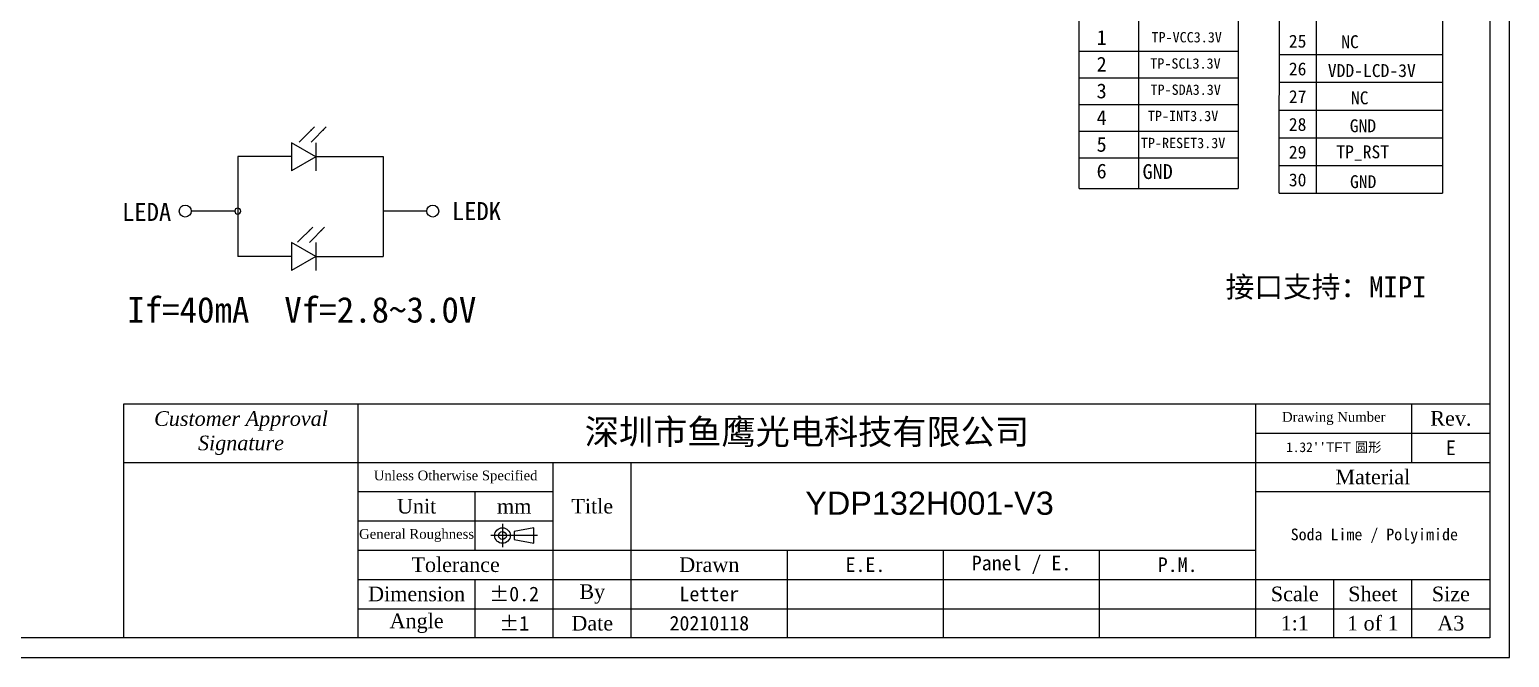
# Model space of a CAD drawing. Header units: millimetres. Extents: x 1060 to 1294, y 252 to 408.
# Drawn here: x 1146.4 to 1294, y 252.2 to 314.9 of the extents above; entities that cross this region are included whole.
import ezdxf
from ezdxf.enums import TextEntityAlignment as Align

# ---------------------------------------------------------------- set-up
doc = ezdxf.new("R2010")
doc.units = ezdxf.units.MM
doc.linetypes.add('CENTER', pattern=[50.8, 31.75, -6.35, 6.35, -6.35])
doc.layers.add('dimension', color=3, linetype='Continuous')
doc.layers.add('FRAME', color=154, linetype='Continuous')
doc.layers.add('DIM（标注）', color=3, linetype='Continuous', lineweight=15)
doc.styles.add('RD', font='ROMAND.shx', dxfattribs={"width": 0.8})
doc.styles.add('宋体', font='SimSun.ttf')
doc.dimstyles.new('SH', dxfattribs={"dimscale": 1.4, "dimtxt": 1, "dimasz": 0.5, "dimexe": 0.8, "dimexo": 0.625, "dimtad": 0, "dimzin": 0, "dimdsep": 46, "dimtxsty": 'RD', "dimcen": 2.5, "dimadec": 0, "dimazin": 0, "dimtfac": 0.6, "dimtmove": 0, "dimatfit": 3, "dimfxl": 1, "dimtolj": 1, "dimarcsym": 0})

msp = doc.modelspace()

# ---------------------------------------------------------------- linework, layer by layer
at = {"color": 7, "linetype": 'Continuous'}
for p, q in [((1287.365, 384.239), (1287.331, 298.559)), ((1274.737, 367.802), (1274.737, 298.559)), ((1271.045, 298.559), (1271.078, 323.305)), ((1271.045, 312.408), (1287.331, 312.408)), ((1271.045, 309.638), (1287.331, 309.638)), ((1271.045, 306.868), (1287.331, 306.868)), ((1271.045, 304.099), (1287.331, 304.099)), ((1271.045, 304.099), (1287.331, 304.099)), ((1271.045, 301.329), (1287.331, 301.329)), ((1251.078, 299.045), (1266.968, 299.045)), ((1271.045, 298.559), (1287.331, 298.559))]:
    msp.add_line(p, q, dxfattribs=at)
at = {"color": 7, "linetype": 'Continuous', "lineweight": 0}
for p, q in [((1257.057, 299.045), (1257.057, 318.096)), ((1251.078, 312.763), (1266.968, 312.763)), ((1251.078, 310.096), (1266.968, 310.096)), ((1251.078, 307.429), (1266.968, 307.429)), ((1251.078, 304.763), (1266.968, 304.763)), ((1251.078, 302.096), (1266.968, 302.096))]:
    msp.add_line(p, q, dxfattribs=at)
msp.add_lwpolyline([(1251.078, 299.045), (1251.078, 318.096), (1266.968, 318.096), (1266.968, 299.045)], dxfattribs=at)
at = {"layer": 'DIM（标注）', "color": 7}
for p, q in [((1172.503, 303.597), (1172.503, 300.798)), ((1174.928, 302.197), (1172.503, 303.597)), ((1174.928, 303.597), (1174.928, 300.798)), ((1167.132, 302.224), (1167.132, 292.257)), ((1172.503, 302.224), (1167.137, 302.224)), ((1174.928, 302.197), (1172.503, 300.798)), ((1174.928, 302.224), (1181.637, 302.224)), ((1181.637, 302.224), (1181.637, 292.257)), ((1166.832, 296.787), (1162.487, 296.787)), ((1185.982, 296.787), (1181.637, 296.787)), ((1172.498, 293.657), (1172.498, 290.858)), ((1174.923, 292.257), (1172.498, 293.657)), ((1174.923, 293.657), (1174.923, 290.858)), ((1172.498, 292.257), (1167.132, 292.257)), ((1174.923, 292.257), (1172.498, 290.858)), ((1174.923, 292.257), (1181.637, 292.257))]:
    msp.add_line(p, q, dxfattribs=at)
for points in [[(1162.487, 296.787, -1), (1161.287, 296.787, -1)], [(1166.832, 296.778, 1), (1167.432, 296.778, 1)], [(1187.182, 296.787, -1), (1185.982, 296.787, -1)]]:
    msp.add_lwpolyline(points, format="xyb", close=True, dxfattribs=at)
at = {"layer": 'FRAME', "color": 7}
for p, q in [((1155.769, 254.162), (1155.769, 277.528)), ((1155.769, 277.528), (1292.075, 277.528)), ((1179.136, 254.162), (1179.136, 277.528)), ((1268.708, 254.162), (1268.708, 277.528)), ((1284.286, 271.687), (1284.286, 277.528)), ((1268.708, 274.608), (1292.075, 274.608)), ((1155.769, 271.687), (1292.075, 271.687)), ((1198.608, 254.162), (1198.608, 271.687)), ((1206.397, 254.162), (1206.397, 271.687)), ((1179.136, 268.766), (1198.608, 268.766)), ((1190.819, 262.924), (1190.819, 268.766)), ((1268.708, 268.766), (1292.075, 268.766)), ((1179.136, 265.845), (1198.608, 265.845)), ((1179.136, 262.924), (1268.708, 262.924)), ((1221.975, 254.162), (1221.975, 262.924)), ((1237.553, 254.162), (1237.553, 262.924)), ((1253.131, 254.162), (1253.131, 262.924)), ((1179.136, 260.003), (1292.075, 260.003)), ((1190.819, 254.162), (1190.819, 260.003)), ((1276.497, 254.162), (1276.497, 260.003)), ((1284.286, 254.162), (1284.286, 260.003)), ((1179.136, 257.082), (1292.075, 257.082))]:
    msp.add_line(p, q, dxfattribs=at)
at = {"layer": 'FRAME', "color": 7, "linetype": 'CENTER'}
for p, q in [((1197.05, 264.385), (1192.377, 264.385)), ((1193.545, 265.553), (1193.545, 263.216))]:
    msp.add_line(p, q, dxfattribs=at)
at = {"layer": 'FRAME', "color": 7}
for points in [[(1294.022, 407.993), (1060.355, 407.993), (1060.355, 252.214), (1294.022, 252.214)], [(1292.075, 254.162), (1062.302, 254.162), (1062.302, 406.046), (1292.075, 406.046)], [(1196.661, 263.606), (1196.661, 265.163), (1194.714, 264.774), (1194.714, 263.995)]]:
    msp.add_lwpolyline(points, close=True, dxfattribs=at)
for radius in [0.779, 0.389]:
    msp.add_circle((1193.545, 264.385), radius, dxfattribs=at)

# ---------------------------------------------------------------- texts
at = {"color": 7, "linetype": 'Continuous', "lineweight": 0, "style": '宋体'}
for s, height, p in [('1', 1.481, (1252.829, 313.371)), ('2', 1.481, (1252.829, 310.704)), ('3', 1.481, (1252.829, 308.038)), ('4', 1.481, (1252.829, 305.371)), ('5', 1.481, (1252.829, 302.705)), ('6', 1.481, (1252.829, 300.038)), ('GND', 1.4815, (1257.412, 299.985))]:
    msp.add_text(s, height=height, dxfattribs=at).set_placement(p)
at = {"color": 7, "linetype": 'Continuous', "style": '宋体'}
for s, height, p in [('TP-VCC3.3V', 1.0322, (1261.819, 313.623)), ('25', 1.2902, (1272.891, 313.1)), ('NC', 1.2902, (1278.113, 313.046)), ('TP-SCL3.3V', 1.0322, (1261.698, 311.003)), ('26', 1.2902, (1272.891, 310.331)), ('VDD-LCD-3V', 1.2902, (1280.292, 310.166)), ('TP-SDA3.3V', 1.0322, (1261.718, 308.384)), ('27', 1.2902, (1272.891, 307.561)), ('NC', 1.2902, (1279.087, 307.442)), ('TP-INT3.3V', 1.0322, (1261.462, 305.764)), ('28', 1.2902, (1272.891, 304.791)), ('GND', 1.2902, (1279.407, 304.653)), ('TP-RESET3.3V', 1.03219, (1261.461, 303.063)), ('29', 1.2902, (1272.891, 302.021)), ('TP_RST', 1.2902, (1279.382, 302.049)), ('30', 1.2902, (1272.891, 299.252)), ('GND', 1.2902, (1279.431, 299.071))]:
    msp.add_text(s, height=height, dxfattribs=at).set_placement(p, align=Align.CENTER)
at = {"color": 7, "insert": (1265.706, 290.264), "char_height": 1.58018, "width": 23.87127, "attachment_point": 1, "style": '宋体'}
msp.add_mtext('{\\fSimSun|b0|i0|c134|p54;\\H1.329x;接口支持：MIPI}', dxfattribs=at)
at = {"layer": 'dimension', "color": 1, "insert": (1223.76, 268.769), "char_height": 2.31443, "width": 256.17487, "attachment_point": 1, "style": '宋体'}
msp.add_mtext('{\\fArial|b0|i0|c0|p34;YDP132H001-V3}', dxfattribs=at)
at = {"layer": 'DIM（标注）', "color": 7, "style": '宋体'}
for s, height, p in [('LEDA', 1.8, (1155.59, 295.797)), ('LEDK', 1.8, (1188.501, 295.878)), ('If=40mA  Vf=2.8~3.0V ', 2.56087, (1156.097, 285.645))]:
    msp.add_text(s, height=height, dxfattribs=at).set_placement(p)
at = {"layer": 'FRAME', "color": 7, "attachment_point": 5, "style": '宋体'}
for s, insert, char_height in [('{\\fTimes New Roman|b0|i1|c0|p18;Customer Approval\\PSignature}', (1167.452, 274.608), 1.46042), ('{\\fTimes New Roman|b0|i0|c0|p18;Drawing Number}', (1276.497, 276.068), 0.97362), ('{\\fTimes New Roman|b0|i0|c0|p18;Rev.}', (1288.181, 276.068), 1.46042), ("1.32''{\\fArial|b0|i0|c0|p32;TFT }圆形", (1276.497, 273.147), 0.97362), ('E', (1288.181, 273.147), 1.46), ('{\\fTimes New Roman|b0|i0|c0|p18;Unless Otherwise Specified}', (1188.872, 270.226), 0.97362), ('{\\fTimes New Roman|b0|i0|c0|p18;Material}', (1280.392, 270.226), 1.46042), ('{\\fTimes New Roman|b0|i0|c0|p18;Unit}', (1184.977, 267.305), 1.46042), ('{\\fTimes New Roman|b0|i0|c0|p18;mm}', (1194.714, 267.305), 1.46042), ('{\\fTimes New Roman|b0|i0|c0|p18;Title}', (1202.503, 267.305), 1.46042), ('{\\fTimes New Roman|b0|i0|c0|p18;General Roughness}', (1184.977, 264.385), 0.97362), ('Soda Lime / Polyimide', (1280.541, 264.323), 1.16834), ('{\\fTimes New Roman|b0|i0|c0|p18;Tolerance}', (1188.872, 261.464), 1.46042), ('{\\fTimes New Roman|b0|i0|c0|p18;Drawn}', (1214.186, 261.464), 1.46042), ('E.E.', (1229.764, 261.464), 1.4604), ('Panel / E.', (1245.342, 261.464), 1.4604), ('P.M.', (1260.919, 261.464), 1.4604), ('{\\fTimes New Roman|b0|i0|c0|p18;Dimension}', (1184.977, 258.543), 1.46042), ('%%P0.2', (1194.714, 258.543), 1.4604), ('{\\fTimes New Roman|b0|i0|c0|p18;By}', (1202.503, 258.543), 1.46042), ('Letter', (1214.186, 258.543), 1.4604), ('{\\fTimes New Roman|b0|i0|c0|p18;Scale}', (1272.603, 258.543), 1.46042), ('{\\fTimes New Roman|b0|i0|c0|p18;Sheet}', (1280.392, 258.543), 1.46042), ('{\\fTimes New Roman|b0|i0|c0|p18;Size}', (1288.181, 258.543), 1.46042), ('{\\fTimes New Roman|b0|i0|c0|p18;Angle}', (1184.977, 255.622), 1.46042), ('%%p1', (1194.714, 255.622), 1.4604), ('{\\fTimes New Roman|b0|i0|c0|p18;Date}', (1202.503, 255.622), 1.46042), ('20210118', (1214.186, 255.622), 1.4604), ('{\\fTimes New Roman|b0|i0|c0|p18;1:1}', (1272.603, 255.622), 1.46042), ('{\\fTimes New Roman|b0|i0|c0|p18;1 of 1}', (1280.392, 255.622), 1.46042), ('{\\fTimes New Roman|b0|i0|c0|p18;A3}', (1288.181, 255.622), 1.46042)]:
    msp.add_mtext(s, dxfattribs=dict(at, insert=insert, char_height=char_height))
at = {"layer": 'FRAME', "color": 7, "insert": (1223.922, 274.608), "char_height": 2.5, "width": 68.92306, "attachment_point": 5, "style": '宋体'}
msp.add_mtext('{\\fSimSun|b1|i0|c134|p2;\\C4;深圳市鱼鹰光电科技有限公司}', dxfattribs=at)

# ---------------------------------------------------------------- leaders
at = {"layer": 'DIM（标注）', "color": 7}
for points in [[(1174.789, 305.192), (1173.272, 303.675)], [(1175.965, 305.179), (1174.448, 303.662)], [(1174.617, 295.182), (1173.1, 293.665)], [(1175.793, 295.169), (1174.276, 293.652)]]:
    msp.add_leader(points, dimstyle='SH', override={"dimscale": 0.25, "dimasz": 2, "dimtoh": 1, "dimtxsty": '宋体'}, dxfattribs=at)

doc.saveas('drawing.dxf')
